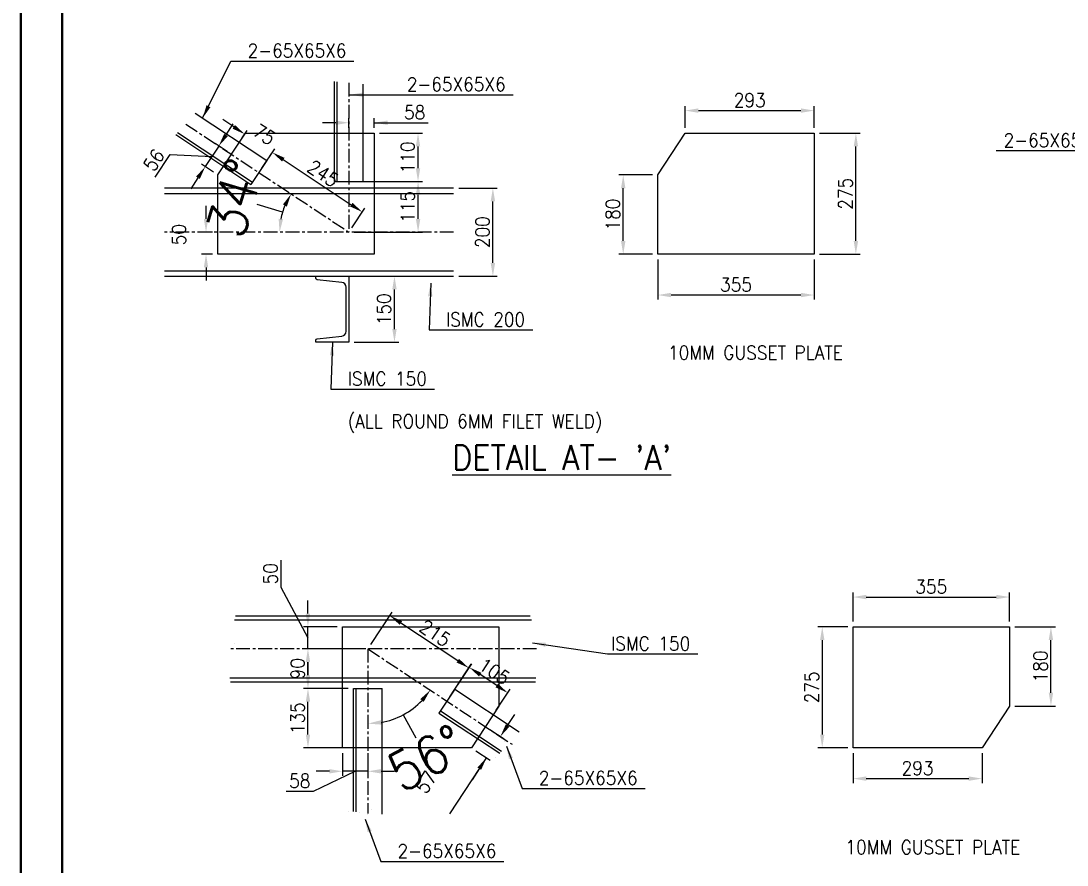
# Model space of a CAD drawing. Header units: millimetres. Extents: x 0 to 1124626, y -157535 to 82123.
# Drawn here: x 495897 to 505392, y 36734 to 44400 of the extents above; entities that cross this region are included whole.
import ezdxf

# ---------------------------------------------------------------- set-up
doc = ezdxf.new("R2010")
doc.units = ezdxf.units.MM
doc.header["$MEASUREMENT"] = 0
doc.linetypes.add('CENTER', pattern=[2, 1.25, -0.25, 0.25, -0.25])
for name, color, linetype, lineweight in [('CN', 253, 'Continuous', 15), ('Dim', 6, 'Continuous', 13), ('rSHEET', 2, 'Continuous', 30), ('STR. STEEL', 25, 'Continuous', 18), ('structure', 183, 'Continuous', 15), ('Text', 7, 'Continuous', 15), ('TITLE TEXT', 50, 'Continuous', 18)]:
    doc.layers.add(name, color=color, linetype=linetype, lineweight=lineweight)
doc.styles.add('style1', font='romans.shx', dxfattribs={"width": 0.9, "height": 300})
doc.dimstyles.new('4.0 DIM-1', dxfattribs={"dimscale": 40, "dimtxt": 125, "dimasz": 3, "dimexe": 1, "dimexo": 1.2, "dimgap": 0.8, "dimtad": 1, "dimdec": 0, "dimlfac": 0.25, "dimzin": 1, "dimdsep": 46, "dimtxsty": 'style1', "dimcen": 2, "dimclrd": 8, "dimclre": 8, "dimclrt": 7, "dimadec": 0, "dimazin": 0, "dimtfac": 1, "dimtdec": 0, "dimtofl": 0, "dimtmove": 1, "dimatfit": 3, "dimfxl": 1, "dimtolj": 1, "dimtzin": 0, "dimlwd": 9, "dimlwe": 9, "dimarcsym": 1})
doc.dimstyles.new('Copy of DIM-1', dxfattribs={"dimscale": 40, "dimtxt": 125, "dimasz": 3, "dimexe": 1, "dimexo": 1.2, "dimgap": 0.8, "dimtad": 1, "dimdec": 0, "dimzin": 1, "dimdsep": 46, "dimtxsty": 'style1', "dimcen": 2, "dimclrd": 8, "dimclre": 8, "dimclrt": 7, "dimadec": 0, "dimazin": 0, "dimtfac": 1, "dimtdec": 0, "dimtofl": 0, "dimtmove": 1, "dimatfit": 3, "dimfxl": 1, "dimtolj": 1, "dimtzin": 0, "dimlwd": 9, "dimlwe": 9, "dimarcsym": 1})

# ---------------------------------------------------------------- blocks, each defined once
blk = doc.blocks.new('*D691')
at = {"layer": 'DEFPOINTS', "color": 0, "ltscale": 20, "transparency": 16777216}
for p in [(498874.2, 42081.8), (499287.3, 42081.8), (498874.2, 41481.8)]:
    blk.add_point(p, dxfattribs=at)
at = {"layer": 'Dim', "color": 8, "lineweight": 9, "ltscale": 20, "transparency": 16777216}
for p, q in [((498922.2, 42081.8), (499327.3, 42081.8)), ((499287.3, 41601.8), (499287.3, 41961.8)), ((498922.2, 41481.8), (499327.3, 41481.8))]:
    blk.add_line(p, q, dxfattribs=at)
at = {"layer": 'Dim', "color": 8, "ltscale": 20, "transparency": 16777216}
for points in [[(499307.3, 41961.8), (499267.3, 41961.8), (499287.3, 42081.8)], [(499267.3, 41601.8), (499307.3, 41601.8), (499287.3, 41481.8)]]:
    blk.add_solid(points, dxfattribs=at)
at = {"layer": 'Dim', "color": 7, "ltscale": 20, "transparency": 16777216, "insert": (499192.8, 41781.8), "char_height": 125, "attachment_point": 5, "rotation": 90, "style": 'style1'}
blk.add_mtext('\\A1;150', dxfattribs=at)
blk = doc.blocks.new('*D692')
at = {"layer": 'DEFPOINTS', "color": 0, "ltscale": 20, "transparency": 16777216}
for p in [(497685.1, 42481.8), (497576.7, 42281.8), (497685.1, 42281.8)]:
    blk.add_point(p, dxfattribs=at)
at = {"layer": 'Dim', "color": 8, "lineweight": 9, "ltscale": 20, "transparency": 16777216}
for p, q in [((497576.7, 42601.8), (497576.7, 42721.8)), ((497637.1, 42481.8), (497536.7, 42481.8)), ((497637.1, 42281.8), (497536.7, 42281.8)), ((497576.7, 42161.8), (497576.7, 42041.8))]:
    blk.add_line(p, q, dxfattribs=at)
at = {"layer": 'Dim', "color": 8, "ltscale": 20, "transparency": 16777216}
for points in [[(497556.7, 42601.8), (497596.7, 42601.8), (497576.7, 42481.8)], [(497596.7, 42161.8), (497556.7, 42161.8), (497576.7, 42281.8)]]:
    blk.add_solid(points, dxfattribs=at)
at = {"layer": 'Dim', "color": 7, "ltscale": 20, "transparency": 16777216, "insert": (497331.7, 42459), "char_height": 125, "attachment_point": 5, "rotation": 90, "style": 'style1'}
blk.add_mtext('\\A1;50', dxfattribs=at)
blk = doc.blocks.new('*D693')
at = {"layer": 'DEFPOINTS', "color": 0, "ltscale": 20, "transparency": 16777216}
for p in [(499824.4, 42881.8), (500180.6, 42881.8), (499824.4, 42081.8)]:
    blk.add_point(p, dxfattribs=at)
at = {"layer": 'Dim', "color": 8, "lineweight": 9, "ltscale": 20, "transparency": 16777216}
for p, q in [((499872.4, 42881.8), (500220.6, 42881.8)), ((500180.6, 42201.8), (500180.6, 42761.8)), ((499872.4, 42081.8), (500220.6, 42081.8))]:
    blk.add_line(p, q, dxfattribs=at)
at = {"layer": 'Dim', "color": 8, "ltscale": 20, "transparency": 16777216}
for points in [[(500200.6, 42761.8), (500160.6, 42761.8), (500180.6, 42881.8)], [(500160.6, 42201.8), (500200.6, 42201.8), (500180.6, 42081.8)]]:
    blk.add_solid(points, dxfattribs=at)
at = {"layer": 'Dim', "color": 7, "ltscale": 20, "transparency": 16777216, "insert": (500086.1, 42481.8), "char_height": 125, "attachment_point": 5, "rotation": 90, "style": 'style1'}
blk.add_mtext('\\A1;200', dxfattribs=at)
blk = doc.blocks.new('*D694')
at = {"layer": 'DEFPOINTS', "color": 0, "ltscale": 20, "transparency": 16777216}
for p in [(499104.2, 43475.7), (498874.2, 43380.4), (499104.2, 43380.4)]:
    blk.add_point(p, dxfattribs=at)
at = {"layer": 'Dim', "color": 8, "lineweight": 9, "ltscale": 20, "transparency": 16777216}
for p, q in [((498874.2, 43428.4), (498874.2, 43515.7)), ((499104.2, 43428.4), (499104.2, 43515.7)), ((498754.2, 43475.7), (498634.2, 43475.7)), ((499104.2, 43475.7), (499593.6, 43475.7)), ((499224.2, 43475.7), (499344.2, 43475.7))]:
    blk.add_line(p, q, dxfattribs=at)
at = {"layer": 'Dim', "color": 8, "ltscale": 20, "transparency": 16777216}
for points in [[(498754.2, 43455.7), (498754.2, 43495.7), (498874.2, 43475.7)], [(499224.2, 43495.7), (499224.2, 43455.7), (499104.2, 43475.7)]]:
    blk.add_solid(points, dxfattribs=at)
at = {"layer": 'Dim', "color": 7, "ltscale": 20, "transparency": 16777216, "insert": (499470.5, 43570.2), "char_height": 125, "attachment_point": 5, "style": 'style1'}
blk.add_mtext('\\A1;58', dxfattribs=at)
blk = doc.blocks.new('*D695')
at = {"layer": 'DEFPOINTS', "color": 0, "ltscale": 20, "transparency": 16777216}
for p in [(497392.4, 43463.6), (498291.8, 42721.3), (497199.8, 42481.8), (498874.2, 42481.8), (499824.4, 42481.8)]:
    blk.add_point(p, dxfattribs=at)
at = {"layer": 'Dim', "color": 8, "lineweight": 9, "ltscale": 20, "transparency": 16777216}
blk.add_line((498271.2, 42663.5), (498041.4, 42732.7), dxfattribs=at)
blk.add_arc((498874.2, 42481.8), 629.8, 157.40987, 169.06566, dxfattribs=at)
at = {"layer": 'Dim', "color": 8, "ltscale": 20, "transparency": 16777216}
for points in [[(498310.5, 42714.3), (498275.2, 42733.2), (498349.2, 42829.6)], [(498236, 42603.2), (498275.8, 42599.4), (498244.5, 42481.8)]]:
    blk.add_solid(points, dxfattribs=at)
at = {"layer": 'Dim', "color": 7, "ltscale": 20, "transparency": 16777216, "insert": (497843.2, 42792.4), "char_height": 350, "attachment_point": 5, "rotation": 73.23776, "style": 'style1'}
blk.add_mtext('\\A1;34%%d', dxfattribs=at)
blk = doc.blocks.new('*D696')
at = {"layer": 'DEFPOINTS', "color": 0, "ltscale": 20, "transparency": 16777216}
for p in [(499104.2, 43380.4), (499500.9, 43380.4), (499004.2, 42941.8)]:
    blk.add_point(p, dxfattribs=at)
at = {"layer": 'Dim', "color": 8, "lineweight": 9, "ltscale": 20, "transparency": 16777216}
for p, q in [((499152.2, 43380.4), (499540.9, 43380.4)), ((499500.9, 43061.8), (499500.9, 43260.4)), ((499052.2, 42941.8), (499540.9, 42941.8))]:
    blk.add_line(p, q, dxfattribs=at)
at = {"layer": 'Dim', "color": 8, "ltscale": 20, "transparency": 16777216}
for points in [[(499520.9, 43260.4), (499480.9, 43260.4), (499500.9, 43380.4)], [(499480.9, 43061.8), (499520.9, 43061.8), (499500.9, 42941.8)]]:
    blk.add_solid(points, dxfattribs=at)
at = {"layer": 'Dim', "color": 7, "ltscale": 20, "transparency": 16777216, "insert": (499406.4, 43161.1), "char_height": 125, "attachment_point": 5, "rotation": 90, "style": 'style1'}
blk.add_mtext('\\A1;110', dxfattribs=at)
blk = doc.blocks.new('*D697')
at = {"layer": 'DEFPOINTS', "color": 0, "ltscale": 20, "transparency": 16777216}
for p in [(503096.6, 43380.4), (503475.2, 43380.4), (503096.6, 42281.8)]:
    blk.add_point(p, dxfattribs=at)
at = {"layer": 'Dim', "color": 8, "lineweight": 9, "ltscale": 20, "transparency": 16777216}
for p, q in [((503144.6, 43380.4), (503515.2, 43380.4)), ((503475.2, 42401.8), (503475.2, 43260.4)), ((503144.6, 42281.8), (503515.2, 42281.8))]:
    blk.add_line(p, q, dxfattribs=at)
at = {"layer": 'Dim', "color": 8, "ltscale": 20, "transparency": 16777216}
for points in [[(503495.2, 43260.4), (503455.2, 43260.4), (503475.2, 43380.4)], [(503455.2, 42401.8), (503495.2, 42401.8), (503475.2, 42281.8)]]:
    blk.add_solid(points, dxfattribs=at)
at = {"layer": 'Dim', "color": 7, "ltscale": 20, "transparency": 16777216, "insert": (503380.7, 42831.1), "char_height": 125, "attachment_point": 5, "rotation": 90, "style": 'style1'}
blk.add_mtext('\\A1;275', dxfattribs=at)
blk = doc.blocks.new('*D698')
at = {"layer": 'DEFPOINTS', "color": 0, "ltscale": 20, "transparency": 16777216}
for p in [(501677.4, 42281.8), (503096.6, 42281.8), (501677.4, 41910.8)]:
    blk.add_point(p, dxfattribs=at)
at = {"layer": 'Dim', "color": 8, "lineweight": 9, "ltscale": 20, "transparency": 16777216}
for p, q in [((501677.4, 42233.8), (501677.4, 41870.8)), ((503096.6, 42233.8), (503096.6, 41870.8)), ((502976.6, 41910.8), (501797.4, 41910.8))]:
    blk.add_line(p, q, dxfattribs=at)
at = {"layer": 'Dim', "color": 8, "ltscale": 20, "transparency": 16777216}
for points in [[(501797.4, 41930.8), (501797.4, 41890.8), (501677.4, 41910.8)], [(502976.6, 41890.8), (502976.6, 41930.8), (503096.6, 41910.8)]]:
    blk.add_solid(points, dxfattribs=at)
at = {"layer": 'Dim', "color": 7, "ltscale": 20, "transparency": 16777216, "insert": (502387, 42005.3), "char_height": 125, "attachment_point": 5, "style": 'style1'}
blk.add_mtext('\\A1;355', dxfattribs=at)
blk = doc.blocks.new('*D699')
at = {"layer": 'DEFPOINTS', "color": 0, "ltscale": 20, "transparency": 16777216}
for p in [(501363.5, 43001.1), (501677.4, 43001.1), (501677.4, 42281.8)]:
    blk.add_point(p, dxfattribs=at)
at = {"layer": 'Dim', "color": 8, "lineweight": 9, "ltscale": 20, "transparency": 16777216}
for p, q in [((501629.4, 43001.1), (501323.5, 43001.1)), ((501363.5, 42401.8), (501363.5, 42881.1)), ((501629.4, 42281.8), (501323.5, 42281.8))]:
    blk.add_line(p, q, dxfattribs=at)
at = {"layer": 'Dim', "color": 8, "ltscale": 20, "transparency": 16777216}
for points in [[(501383.5, 42881.1), (501343.5, 42881.1), (501363.5, 43001.1)], [(501343.5, 42401.8), (501383.5, 42401.8), (501363.5, 42281.8)]]:
    blk.add_solid(points, dxfattribs=at)
at = {"layer": 'Dim', "color": 7, "ltscale": 20, "transparency": 16777216, "insert": (501269, 42641.5), "char_height": 125, "attachment_point": 5, "rotation": 90, "style": 'style1'}
blk.add_mtext('\\A1;180', dxfattribs=at)
blk = doc.blocks.new('*D700')
at = {"layer": 'DEFPOINTS', "color": 0, "ltscale": 20, "transparency": 16777216}
for p in [(503096.6, 43586.1), (501926.1, 43380.4), (503096.6, 43380.4)]:
    blk.add_point(p, dxfattribs=at)
at = {"layer": 'Dim', "color": 8, "lineweight": 9, "ltscale": 20, "transparency": 16777216}
for p, q in [((501926.1, 43428.4), (501926.1, 43626.1)), ((502046.1, 43586.1), (502976.6, 43586.1)), ((503096.6, 43428.4), (503096.6, 43626.1))]:
    blk.add_line(p, q, dxfattribs=at)
at = {"layer": 'Dim', "color": 8, "ltscale": 20, "transparency": 16777216}
for points in [[(502046.1, 43606.1), (502046.1, 43566.1), (501926.1, 43586.1)], [(502976.6, 43566.1), (502976.6, 43606.1), (503096.6, 43586.1)]]:
    blk.add_solid(points, dxfattribs=at)
at = {"layer": 'Dim', "color": 7, "ltscale": 20, "transparency": 16777216, "insert": (502511.3, 43680.6), "char_height": 125, "attachment_point": 5, "style": 'style1'}
blk.add_mtext('\\A1;293', dxfattribs=at)
blk = doc.blocks.new('*D701')
at = {"layer": 'DEFPOINTS', "color": 0, "ltscale": 20, "transparency": 16777216}
for p in [(497928.6, 43371.9), (497879.1, 43297.1), (498128.7, 43131.7)]:
    blk.add_point(p, dxfattribs=at)
at = {"layer": 'Dim', "color": 8, "lineweight": 9, "ltscale": 20, "transparency": 16777216}
for p, q in [((497828.6, 43438.2), (497728.6, 43504.4)), ((497905.6, 43337.1), (497950.7, 43405.2)), ((498155.2, 43171.7), (498200.3, 43239.9)), ((498278.3, 43140.3), (498378.3, 43074))]:
    blk.add_line(p, q, dxfattribs=at)
at = {"layer": 'Dim', "color": 8, "ltscale": 20, "transparency": 16777216}
for points in [[(497817.6, 43421.5), (497839.7, 43454.8), (497928.6, 43371.9)], [(498289.3, 43156.9), (498267.2, 43123.6), (498178.2, 43206.5)]]:
    blk.add_solid(points, dxfattribs=at)
at = {"layer": 'Dim', "color": 7, "ltscale": 20, "transparency": 16777216, "insert": (498105.6, 43368), "char_height": 125, "attachment_point": 5, "rotation": 326.47553, "style": 'style1'}
blk.add_mtext('\\A1;75', dxfattribs=at)
blk = doc.blocks.new('*D702')
at = {"layer": 'DEFPOINTS', "color": 0, "ltscale": 20, "transparency": 16777216}
for p in [(498056.9, 43023.4), (498995.6, 42665), (498874.2, 42481.8)]:
    blk.add_point(p, dxfattribs=at)
at = {"layer": 'Dim', "color": 8, "lineweight": 9, "ltscale": 20, "transparency": 16777216}
for p, q in [((498083.4, 43063.4), (498200.3, 43239.9)), ((498278.3, 43140.3), (498895.6, 42731.3)), ((498900.8, 42521.9), (499017.7, 42698.4))]:
    blk.add_line(p, q, dxfattribs=at)
at = {"layer": 'Dim', "color": 8, "ltscale": 20, "transparency": 16777216}
for points in [[(498289.3, 43156.9), (498267.2, 43123.6), (498178.2, 43206.5)], [(498884.5, 42714.6), (498906.6, 42748), (498995.6, 42665)]]:
    blk.add_solid(points, dxfattribs=at)
at = {"layer": 'Dim', "color": 7, "ltscale": 20, "transparency": 16777216, "insert": (498639.1, 43014.6), "char_height": 125, "attachment_point": 5, "rotation": 326.47553, "style": 'style1'}
blk.add_mtext('\\A1;245', dxfattribs=at)
blk = doc.blocks.new('*D703')
at = {"layer": 'DEFPOINTS', "color": 0, "ltscale": 20, "transparency": 16777216}
for p in [(498874.2, 42941.8), (499501.6, 42941.8), (498874.2, 42481.8)]:
    blk.add_point(p, dxfattribs=at)
at = {"layer": 'Dim', "color": 8, "lineweight": 9, "ltscale": 20, "transparency": 16777216}
for p, q in [((498922.2, 42941.8), (499541.6, 42941.8)), ((499501.6, 42601.8), (499501.6, 42821.8)), ((498922.2, 42481.8), (499541.6, 42481.8))]:
    blk.add_line(p, q, dxfattribs=at)
at = {"layer": 'Dim', "color": 8, "ltscale": 20, "transparency": 16777216}
for points in [[(499521.6, 42821.8), (499481.6, 42821.8), (499501.6, 42941.8)], [(499481.6, 42601.8), (499521.6, 42601.8), (499501.6, 42481.8)]]:
    blk.add_solid(points, dxfattribs=at)
at = {"layer": 'Dim', "color": 7, "ltscale": 20, "transparency": 16777216, "insert": (499407.1, 42711.8), "char_height": 125, "attachment_point": 5, "rotation": 90, "style": 'style1'}
blk.add_mtext('\\A1;115', dxfattribs=at)
blk = doc.blocks.new('*D725')
at = {"layer": 'DEFPOINTS', "color": 0, "ltscale": 20, "transparency": 16777216}
for p in [(497807.8, 43188.3), (497569.7, 43076.7), (497685.1, 43001.1)]:
    blk.add_point(p, dxfattribs=at)
at = {"layer": 'Dim', "color": 8, "lineweight": 9, "ltscale": 20, "transparency": 16777216}
for p, q in [((497758.2, 43364.3), (497824, 43464.7)), ((497692.4, 43264), (497569.7, 43076.7)), ((497767.7, 43214.7), (497659, 43285.9)), ((497115, 42981.5), (497250, 43187.4)), ((497250, 43187.4), (497631.1, 43170.3)), ((497644.9, 43027.4), (497536.2, 43098.6)), ((497503.9, 42976.4), (497438.1, 42876))]:
    blk.add_line(p, q, dxfattribs=at)
at = {"layer": 'Dim', "color": 8, "ltscale": 20, "transparency": 16777216}
for points in [[(497741.5, 43375.3), (497775, 43353.4), (497692.4, 43264)], [(497520.6, 42965.4), (497487.2, 42987.3), (497569.7, 43076.7)]]:
    blk.add_solid(points, dxfattribs=at)
at = {"layer": 'Dim', "color": 7, "ltscale": 20, "transparency": 16777216, "insert": (497103.5, 43136.2), "char_height": 125, "attachment_point": 5, "rotation": 56.75464, "style": 'style1'}
blk.add_mtext('\\A1;56', dxfattribs=at)
blk = doc.blocks.new('*D728')
at = {"layer": 'DEFPOINTS', "color": 0, "ltscale": 20, "transparency": 16777216}
for p in [(498501.6, 38897.4), (498816.2, 38897.4), (498816.2, 38697.4)]:
    blk.add_point(p, dxfattribs=at)
at = {"layer": 'Dim', "color": 8, "lineweight": 9, "ltscale": 20, "transparency": 16777216}
for p, q in [((498256.6, 39502.7), (498256.6, 39256.6)), ((498256.6, 39256.6), (498501.6, 38797.4)), ((498501.6, 39017.4), (498501.6, 39137.4)), ((498768.2, 38897.4), (498461.6, 38897.4)), ((498501.6, 38697.4), (498501.6, 38897.4)), ((498768.2, 38697.4), (498461.6, 38697.4)), ((498501.6, 38577.4), (498501.6, 38457.4))]:
    blk.add_line(p, q, dxfattribs=at)
at = {"layer": 'Dim', "color": 8, "ltscale": 20, "transparency": 16777216}
for points in [[(498481.6, 39017.4), (498521.6, 39017.4), (498501.6, 38897.4)], [(498521.6, 38577.4), (498481.6, 38577.4), (498501.6, 38697.4)]]:
    blk.add_solid(points, dxfattribs=at)
at = {"layer": 'Dim', "color": 7, "ltscale": 20, "transparency": 16777216, "insert": (498162.1, 39379.6), "char_height": 125, "attachment_point": 5, "rotation": 90, "style": 'style1'}
blk.add_mtext('\\A1;50', dxfattribs=at)
blk = doc.blocks.new('*D729')
at = {"layer": 'DEFPOINTS', "color": 0, "ltscale": 20, "transparency": 16777216}
for p in [(504868.7, 39168.1), (503449.5, 38897.4), (504868.7, 38897.4)]:
    blk.add_point(p, dxfattribs=at)
at = {"layer": 'Dim', "color": 8, "lineweight": 9, "ltscale": 20, "transparency": 16777216}
for p, q in [((503449.5, 38945.4), (503449.5, 39208.1)), ((503569.5, 39168.1), (504748.7, 39168.1)), ((504868.7, 38945.4), (504868.7, 39208.1))]:
    blk.add_line(p, q, dxfattribs=at)
at = {"layer": 'Dim', "color": 8, "ltscale": 20, "transparency": 16777216}
for points in [[(503569.5, 39188.1), (503569.5, 39148.1), (503449.5, 39168.1)], [(504748.7, 39148.1), (504748.7, 39188.1), (504868.7, 39168.1)]]:
    blk.add_solid(points, dxfattribs=at)
at = {"layer": 'Dim', "color": 7, "ltscale": 20, "transparency": 16777216, "insert": (504159.1, 39262.6), "char_height": 125, "attachment_point": 5, "style": 'style1'}
blk.add_mtext('\\A1;355', dxfattribs=at)
blk = doc.blocks.new('*D730')
at = {"layer": 'DEFPOINTS', "color": 0, "ltscale": 20, "transparency": 16777216}
for p in [(503449.5, 38897.4), (503169.7, 37798.9), (503449.5, 37798.9)]:
    blk.add_point(p, dxfattribs=at)
at = {"layer": 'Dim', "color": 8, "lineweight": 9, "ltscale": 20, "transparency": 16777216}
for p, q in [((503401.5, 38897.4), (503129.7, 38897.4)), ((503169.7, 38777.4), (503169.7, 37918.9)), ((503401.5, 37798.9), (503129.7, 37798.9))]:
    blk.add_line(p, q, dxfattribs=at)
at = {"layer": 'Dim', "color": 8, "ltscale": 20, "transparency": 16777216}
for points in [[(503189.7, 38777.4), (503149.7, 38777.4), (503169.7, 38897.4)], [(503149.7, 37918.9), (503189.7, 37918.9), (503169.7, 37798.9)]]:
    blk.add_solid(points, dxfattribs=at)
at = {"layer": 'Dim', "color": 7, "ltscale": 20, "transparency": 16777216, "insert": (503075.2, 38348.1), "char_height": 125, "attachment_point": 5, "rotation": 90, "style": 'style1'}
blk.add_mtext('\\A1;275', dxfattribs=at)
blk = doc.blocks.new('*D731')
at = {"layer": 'DEFPOINTS', "color": 0, "ltscale": 20, "transparency": 16777216}
for p in [(503449.5, 37798.9), (504620.1, 37798.9), (504620.1, 37519)]:
    blk.add_point(p, dxfattribs=at)
at = {"layer": 'Dim', "color": 8, "lineweight": 9, "ltscale": 20, "transparency": 16777216}
for p, q in [((503449.5, 37750.9), (503449.5, 37479)), ((504620.1, 37750.9), (504620.1, 37479)), ((503569.5, 37519), (504500.1, 37519))]:
    blk.add_line(p, q, dxfattribs=at)
at = {"layer": 'Dim', "color": 8, "ltscale": 20, "transparency": 16777216}
for points in [[(503569.5, 37539), (503569.5, 37499), (503449.5, 37519)], [(504500.1, 37499), (504500.1, 37539), (504620.1, 37519)]]:
    blk.add_solid(points, dxfattribs=at)
at = {"layer": 'Dim', "color": 7, "ltscale": 20, "transparency": 16777216, "insert": (504034.8, 37613.5), "char_height": 125, "attachment_point": 5, "style": 'style1'}
blk.add_mtext('\\A1;293', dxfattribs=at)
blk = doc.blocks.new('*D732')
at = {"layer": 'DEFPOINTS', "color": 0, "ltscale": 20, "transparency": 16777216}
for p in [(504868.7, 38897.4), (505245.5, 38897.4), (504868.7, 38178.2)]:
    blk.add_point(p, dxfattribs=at)
at = {"layer": 'Dim', "color": 8, "lineweight": 9, "ltscale": 20, "transparency": 16777216}
for p, q in [((504916.7, 38897.4), (505285.5, 38897.4)), ((505245.5, 38298.2), (505245.5, 38777.4)), ((504916.7, 38178.2), (505285.5, 38178.2))]:
    blk.add_line(p, q, dxfattribs=at)
at = {"layer": 'Dim', "color": 8, "ltscale": 20, "transparency": 16777216}
for points in [[(505265.5, 38777.4), (505225.5, 38777.4), (505245.5, 38897.4)], [(505225.5, 38298.2), (505265.5, 38298.2), (505245.5, 38178.2)]]:
    blk.add_solid(points, dxfattribs=at)
at = {"layer": 'Dim', "color": 7, "ltscale": 20, "transparency": 16777216, "insert": (505151, 38537.8), "char_height": 125, "attachment_point": 5, "rotation": 90, "style": 'style1'}
blk.add_mtext('\\A1;180', dxfattribs=at)
blk = doc.blocks.new('*D733')
at = {"layer": 'DEFPOINTS', "color": 0, "ltscale": 20, "transparency": 16777216}
for p in [(500112.6, 37990.9), (499986.7, 37798.9), (500123, 37709.6)]:
    blk.add_point(p, dxfattribs=at)
at = {"layer": 'Dim', "color": 8, "lineweight": 9, "ltscale": 20, "transparency": 16777216}
for p, q in [((500314.6, 38002), (500380.4, 38102.3)), ((500152.8, 37964.6), (500282.3, 37879.7)), ((500123, 37709.6), (499787.5, 37197.8)), ((500026.9, 37772.6), (500156.4, 37687.7)), ((500057.2, 37609.2), (499991.4, 37508.9))]:
    blk.add_line(p, q, dxfattribs=at)
at = {"layer": 'Dim', "color": 8, "ltscale": 20, "transparency": 16777216}
for points in [[(500297.9, 38012.9), (500331.3, 37991), (500248.8, 37901.6)], [(500073.9, 37598.3), (500040.4, 37620.2), (500123, 37709.6)]]:
    blk.add_solid(points, dxfattribs=at)
at = {"layer": 'Dim', "color": 7, "ltscale": 20, "transparency": 16777216, "insert": (499573.1, 37485.5), "char_height": 125, "attachment_point": 5, "rotation": 56.75464, "style": 'style1'}
blk.add_mtext('\\A1;57', dxfattribs=at)
blk = doc.blocks.new('*D734')
at = {"layer": 'DEFPOINTS', "color": 0, "ltscale": 20, "transparency": 16777216}
for p in [(498816.2, 37798.9), (499046.2, 37798.9), (498816.2, 37585.4)]:
    blk.add_point(p, dxfattribs=at)
at = {"layer": 'Dim', "color": 8, "lineweight": 9, "ltscale": 20, "transparency": 16777216}
for p, q in [((498816.2, 37750.9), (498816.2, 37545.4)), ((499046.2, 37750.9), (499046.2, 37545.4)), ((498551.2, 37404.4), (498931.2, 37585.4)), ((498696.2, 37585.4), (498576.2, 37585.4)), ((499046.2, 37585.4), (498816.2, 37585.4)), ((499166.2, 37585.4), (499286.2, 37585.4)), ((498305, 37404.4), (498551.2, 37404.4))]:
    blk.add_line(p, q, dxfattribs=at)
at = {"layer": 'Dim', "color": 8, "ltscale": 20, "transparency": 16777216}
for points in [[(498696.2, 37565.4), (498696.2, 37605.4), (498816.2, 37585.4)], [(499166.2, 37605.4), (499166.2, 37565.4), (499046.2, 37585.4)]]:
    blk.add_solid(points, dxfattribs=at)
at = {"layer": 'Dim', "color": 7, "ltscale": 20, "transparency": 16777216, "insert": (498428.1, 37498.9), "char_height": 125, "attachment_point": 5, "style": 'style1'}
blk.add_mtext('\\A1;58', dxfattribs=at)
blk = doc.blocks.new('*D735')
at = {"layer": 'DEFPOINTS', "color": 0, "ltscale": 20, "transparency": 16777216}
for p in [(498502.3, 38337.4), (498916.2, 38337.4), (498916.2, 37798.9)]:
    blk.add_point(p, dxfattribs=at)
at = {"layer": 'Dim', "color": 8, "lineweight": 9, "ltscale": 20, "transparency": 16777216}
for p, q in [((498868.2, 38337.4), (498462.3, 38337.4)), ((498502.3, 37918.9), (498502.3, 38217.4)), ((498868.2, 37798.9), (498462.3, 37798.9))]:
    blk.add_line(p, q, dxfattribs=at)
at = {"layer": 'Dim', "color": 8, "ltscale": 20, "transparency": 16777216}
for points in [[(498522.3, 38217.4), (498482.3, 38217.4), (498502.3, 38337.4)], [(498482.3, 37918.9), (498522.3, 37918.9), (498502.3, 37798.9)]]:
    blk.add_solid(points, dxfattribs=at)
at = {"layer": 'Dim', "color": 7, "ltscale": 20, "transparency": 16777216, "insert": (498407.8, 38068.1), "char_height": 125, "attachment_point": 5, "rotation": 90, "style": 'style1'}
blk.add_mtext('\\A1;135', dxfattribs=at)
blk = doc.blocks.new('*D736')
at = {"layer": 'DEFPOINTS', "color": 0, "ltscale": 20, "transparency": 16777216}
for p in [(498502.3, 38697.4), (499046.2, 38697.4), (498916.2, 38337.4)]:
    blk.add_point(p, dxfattribs=at)
at = {"layer": 'Dim', "color": 8, "lineweight": 9, "ltscale": 20, "transparency": 16777216}
for p, q in [((498998.2, 38697.4), (498462.3, 38697.4)), ((498502.3, 38457.4), (498502.3, 38577.4)), ((498868.2, 38337.4), (498462.3, 38337.4))]:
    blk.add_line(p, q, dxfattribs=at)
at = {"layer": 'Dim', "color": 8, "ltscale": 20, "transparency": 16777216}
for points in [[(498522.3, 38577.4), (498482.3, 38577.4), (498502.3, 38697.4)], [(498482.3, 38457.4), (498522.3, 38457.4), (498502.3, 38337.4)]]:
    blk.add_solid(points, dxfattribs=at)
at = {"layer": 'Dim', "color": 7, "ltscale": 20, "transparency": 16777216, "insert": (498407.8, 38517.4), "char_height": 125, "attachment_point": 5, "rotation": 90, "style": 'style1'}
blk.add_mtext('\\A1;90', dxfattribs=at)
blk = doc.blocks.new('*D737')
at = {"layer": 'DEFPOINTS', "color": 0, "ltscale": 20, "transparency": 16777216}
for p in [(499965.9, 38529.6), (499834.4, 38331.1), (500183.9, 38099.6)]:
    blk.add_point(p, dxfattribs=at)
at = {"layer": 'Dim', "color": 8, "lineweight": 9, "ltscale": 20, "transparency": 16777216}
for p, q in [((499860.9, 38371.2), (499988, 38563)), ((500215.3, 38364.4), (500066, 38463.3)), ((500210.4, 38139.6), (500337.5, 38331.5))]:
    blk.add_line(p, q, dxfattribs=at)
at = {"layer": 'Dim', "color": 8, "ltscale": 20, "transparency": 16777216}
for points in [[(500077, 38480), (500054.9, 38446.7), (499965.9, 38529.6)], [(500204.3, 38347.7), (500226.4, 38381.1), (500315.4, 38298.1)]]:
    blk.add_solid(points, dxfattribs=at)
at = {"layer": 'Dim', "color": 7, "ltscale": 20, "transparency": 16777216, "insert": (500192.9, 38492.7), "char_height": 125, "attachment_point": 5, "rotation": 326.47553, "style": 'style1'}
blk.add_mtext('\\A1;105', dxfattribs=at)
blk = doc.blocks.new('*D738')
at = {"layer": 'DEFPOINTS', "color": 0, "ltscale": 20, "transparency": 16777216}
for p in [(499245.7, 38998.5), (499046.2, 38697.4), (499762.6, 38222.8)]:
    blk.add_point(p, dxfattribs=at)
at = {"layer": 'Dim', "color": 8, "lineweight": 9, "ltscale": 20, "transparency": 16777216}
for p, q in [((499072.7, 38737.4), (499267.8, 39031.8)), ((499862.1, 38590.1), (499345.7, 38932.2)), ((499789.2, 38262.8), (499984.2, 38557.2))]:
    blk.add_line(p, q, dxfattribs=at)
at = {"layer": 'Dim', "color": 8, "ltscale": 20, "transparency": 16777216}
for points in [[(499356.7, 38948.9), (499334.7, 38915.6), (499245.7, 38998.5)], [(499851, 38573.5), (499873.1, 38606.8), (499962.1, 38523.9)]]:
    blk.add_solid(points, dxfattribs=at)
at = {"layer": 'Dim', "color": 7, "ltscale": 20, "transparency": 16777216, "insert": (499656.1, 38840), "char_height": 125, "attachment_point": 5, "rotation": 326.47553, "style": 'style1'}
blk.add_mtext('\\A1;215', dxfattribs=at)
blk = doc.blocks.new('*D739')
at = {"layer": 'DEFPOINTS', "color": 0, "ltscale": 20, "transparency": 16777216}
for p in [(499046.2, 38697.4), (499046.2, 38697.4), (499265.2, 38054.9), (500354, 37831), (499046.2, 37202)]:
    blk.add_point(p, dxfattribs=at)
at = {"layer": 'Dim', "color": 8, "lineweight": 9, "ltscale": 20, "transparency": 16777216}
blk.add_line((499367.3, 38099.4), (499480.9, 37888), dxfattribs=at)
blk.add_arc((499046.2, 38697.4), 678.8, 280.14224, 316.33329, dxfattribs=at)
at = {"layer": 'Dim', "color": 8, "ltscale": 20, "transparency": 16777216}
for points in [[(499552.8, 38216.3), (499521.6, 38241.2), (499612.1, 38322.5)], [(499164, 38049.1), (499167.5, 38009.3), (499046.2, 38018.6)]]:
    blk.add_solid(points, dxfattribs=at)
at = {"layer": 'Dim', "color": 7, "ltscale": 20, "transparency": 16777216, "insert": (499578.8, 37705.6), "char_height": 350, "attachment_point": 5, "rotation": 28.23776, "style": 'style1'}
blk.add_mtext('\\A1;56%%d', dxfattribs=at)

msp = doc.modelspace()

# ---------------------------------------------------------------- linework, layer by layer
at = {"layer": 'CN', "linetype": 'CENTER', "ltscale": 100}
for p, q in [((498874.2433, 43838.2302), (498874.2433, 42481.84)), ((497392.3877, 43463.5694), (498874.2433, 42481.84)), ((499824.3553, 42481.84), (497199.7562, 42481.84)), ((500575.9186, 38697.4117), (497789.1739, 38697.4117)), ((499046.188, 38697.4117), (499046.188, 37202.0162)), ((499046.188, 38697.4117), (500354.0068, 37830.9818))]:
    msp.add_line(p, q, dxfattribs=at)
at = {"layer": 'Dim', "ltscale": 20}
for points in [[(499104.2433, 42281.84), (497685.0685, 42281.84), (497685.0685, 43001.0897), (497933.6879, 43380.3643), (499104.2433, 43380.3643)], [(503096.6173, 42281.84), (501677.4425, 42281.84), (501677.4425, 43001.0897), (501926.0619, 43380.3643), (503096.6173, 43380.3643)], [(498816.188, 38897.4117), (500235.3628, 38897.4117), (500235.3628, 38178.1621), (499986.7433, 37798.8875), (498816.188, 37798.8875)], [(503449.5112, 38897.4117), (504868.686, 38897.4117), (504868.686, 38178.1621), (504620.0666, 37798.8875), (503449.5112, 37798.8875)]]:
    msp.add_lwpolyline(points, close=True, dxfattribs=at)
at = {"layer": 'rSHEET'}
msp.add_lwpolyline([(495896.8161, 31349.5566), (535189.7745, 31349.5566), (535189.7745, 59132.4848), (495896.8161, 59132.4848)], close=True, dxfattribs=at)
msp.add_lwpolyline([(496551.6987, 31723.0736), (534534.8919, 31723.0736, 0.414213562), (534815.5558, 32003.7375), (534815.5558, 58478.3038, 0.414213562), (534534.8919, 58758.9678), (496551.6987, 58758.9678, 0.414213562), (496271.0348, 58478.3038), (496271.0348, 32003.7375, 0.414213562)], format="xyb", close=True, dxfattribs=at)
at = {"layer": 'STR. STEEL', "ltscale": 20}
msp.add_lwpolyline([(498874.2433, 41481.84), (498574.2433, 41481.84), (498574.2433, 41501.4526, -0.383864035), (498585.7054, 41514.1825), (498810.0425, 41537.7612, 0.383864035), (498849.4433, 41581.5202), (498849.4433, 41982.1599, 0.383864035), (498810.0425, 42025.9188), (498585.7054, 42049.4976, -0.383864035), (498574.2433, 42062.2275), (498574.2433, 42081.84), (498874.2433, 42081.84)], format="xyb", close=True, dxfattribs=at)
at = {"layer": 'structure', "color": 2, "ltscale": 20}
for p, q in [((498744.2433, 42941.84), (498744.2433, 43849.6996)), ((498768.2433, 42941.84), (498768.2433, 43847.5822)), ((499004.2433, 42941.84), (499004.2433, 43826.7607)), ((497479.5161, 43561.7876), (498128.6647, 43131.7266)), ((497301.9345, 43367.5539), (497985.0685, 42914.9776)), ((497318.3267, 43385.4831), (497998.3235, 42934.9852)), ((498128.6647, 43131.7266), (497985.0685, 42914.9776)), ((498744.2433, 42941.84), (499004.2433, 42941.84)), ((497199.7562, 42833.84), (499824.3553, 42833.84)), ((497199.7562, 42129.84), (499824.3553, 42129.84)), ((497199.7562, 42081.84), (499824.3553, 42081.84)), ((497834.7787, 38961.4117), (500530.3138, 38961.4117)), ((497845.1493, 38997.4117), (500519.9432, 38997.4117)), ((497794.3447, 38433.4117), (500570.7479, 38433.4117)), ((497798.9486, 38397.4117), (500566.1439, 38397.4117)), ((498916.188, 37220.9688), (498916.188, 38337.4117)), ((498916.188, 38337.4117), (499176.188, 38337.4117)), ((498940.188, 37216.5256), (498940.188, 38337.4117)), ((499176.188, 37195.3614), (499176.188, 38337.4117)), ((499834.4384, 38331.1366), (499690.8422, 38114.3876)), ((499834.4384, 38331.1366), (500419.8154, 37943.3243)), ((499690.8422, 38114.3876), (500242.2338, 37749.0906)), ((499704.0972, 38134.3952), (500258.6259, 37767.0199))]:
    msp.add_line(p, q, dxfattribs=at)
at = {"layer": 'structure', "ltscale": 20}
for points in [[(498631.5859, 43859.639, 0.0084, 0.0084, 0), (498832.4058, 43841.9214, 0.0084, 0.0084, 0), (498848.2539, 43782.602, 0.0084, 0.0084, 0), (498900.2328, 43893.8584, 0.0084, 0.0084, 0), (498916.0808, 43834.539, 0.0084, 0.0084, 0), (499116.9007, 43816.8214, 0, 0, 0)], [(497254.4179, 43315.5815, 0.0084, 0.0084, 0), (497390.4499, 43464.3695, 0.0084, 0.0084, 0), (497447.2024, 43440.9365, 0.0084, 0.0084, 0), (497390.3775, 43549.7975, 0.0084, 0.0084, 0), (497447.1299, 43526.3645, 0.0084, 0.0084, 0), (497583.1619, 43675.1524, 0, 0, 0)], [(497199.7562, 42961.84, 0.02, 0.02, 0), (497199.7562, 42481.84, 0.02, 0.02, 0), (497062.3823, 42431.84, 0.02, 0.02, 0), (497337.13, 42331.84, 0.02, 0.02, 0), (497199.7562, 42281.84, 0.02, 0.02, 0), (497199.7562, 41801.84, 0, 0, 0)], [(499824.3553, 42961.84, 0.02, 0.02, 0), (499824.3553, 42481.84, 0.02, 0.02, 0), (499686.9814, 42431.84, 0.02, 0.02, 0), (499961.7291, 42331.84, 0.02, 0.02, 0), (499824.3553, 42281.84, 0.02, 0.02, 0), (499824.3553, 41801.84, 0, 0, 0)], [(497845.1493, 39232.7559, 0.02, 0.02, 0), (497845.1493, 38752.7559, 0.02, 0.02, 0), (497707.7755, 38702.7559, 0.02, 0.02, 0), (497982.5232, 38602.7559, 0.02, 0.02, 0), (497845.1493, 38552.7559, 0.02, 0.02, 0), (497845.1493, 38072.7559, 0, 0, 0)], [(500539.6896, 39232.7559, 0.02, 0.02, 0), (500539.6896, 38752.7559, 0.02, 0.02, 0), (500402.3158, 38702.7559, 0.02, 0.02, 0), (500677.0635, 38602.7559, 0.02, 0.02, 0), (500539.6896, 38552.7559, 0.02, 0.02, 0), (500539.6896, 38072.7559, 0, 0, 0)], [(500467.0566, 37994.9954, 0.0084, 0.0084, 0), (500331.0246, 37846.2075, 0.0084, 0.0084, 0), (500274.2721, 37869.6405, 0.0084, 0.0084, 0), (500331.097, 37760.7795, 0.0084, 0.0084, 0), (500274.3446, 37784.2125, 0.0084, 0.0084, 0), (500138.3125, 37635.4246, 0, 0, 0)], [(498803.5305, 37229.0431, 0.0084, 0.0084, 0), (499004.3505, 37211.3255, 0.0084, 0.0084, 0), (499020.1985, 37152.0061, 0.0084, 0.0084, 0), (499072.1774, 37263.2625, 0.0084, 0.0084, 0), (499088.0254, 37203.9432, 0.0084, 0.0084, 0), (499288.8454, 37186.2255, 0, 0, 0)]]:
    msp.add_lwpolyline(points, format="xyseb", dxfattribs=at)
for points in [[(499824.3553, 42881.84), (497199.7562, 42881.84)], [(497199.7562, 42081.84), (499824.3553, 42081.84)]]:
    msp.add_lwpolyline(points, dxfattribs=at)

# ---------------------------------------------------------------- texts
at = {"layer": 'Dim', "color": 7, "ltscale": 20, "char_height": 125, "style": 'style1'}
for s, insert, attachment_point in [('\\A1;2-65X65X6', (497954.3926, 44067.8053), 7), ('\\A1;2-65X65X6', (499399.4763, 43762.0994), 7), ('\\A1;2-65X65X6', (505713.397, 43253.6987), 9), ('\\A1;ISMC 200', (499754.5685, 41626.4423), 7), ('\\A1;ISMC 150', (498863.0124, 41088.638), 7), ('\\A1;(ALL ROUND 6MM FILET WELD) ', (498863.0124, 40660.0655), 7), ('\\A1;ISMC 150', (501253.0174, 38682.9218), 7), ('\\A1;2-65X65X6', (500597.4533, 37462.5754), 7), ('\\A1;2-65X65X6', (499314.9672, 36799.3715), 7)]:
    msp.add_mtext(s, dxfattribs=dict(at, insert=insert, attachment_point=attachment_point))
at = {"layer": 'Text', "ltscale": 20, "char_height": 125, "width": 1577.336222, "attachment_point": 7, "style": 'style1'}
for insert in [(501770.2837, 41324.6368), (503380.4985, 36833.6939)]:
    msp.add_mtext('10MM GUSSET PLATE', dxfattribs=dict(at, insert=insert))
at = {"layer": 'TITLE TEXT', "ltscale": 20, "insert": (499811.7096, 40546.8751), "char_height": 225, "width": 8570.669872, "attachment_point": 1, "style": 'style1'}
msp.add_mtext("{\\LDETAIL AT- 'A'}", dxfattribs=at)

# ---------------------------------------------------------------- dimensions: what is measured, and where the dimension line sits
at = {"layer": 'Dim', "ltscale": 20}
for base, p1, p2, picture, middle in [((503096.6173, 43586.1143), (501926.0619, 43380.3643), (503096.6173, 43380.3643), '*D700', (502511.3396, 43680.6143)), ((501677.4425, 41910.7606), (503096.6173, 42281.84), (501677.4425, 42281.84), '*D698', (502387.0299, 42005.2606)), ((504868.686, 39168.1443), (503449.5112, 38897.4117), (504868.686, 38897.4117), '*D729', (504159.0986, 39262.6443)), ((504620.0666, 37518.9609), (503449.5112, 37798.8875), (504620.0666, 37798.8875), '*D731', (504034.7889, 37613.4609))]:
    dim = msp.add_linear_dim(base=base, p1=p1, p2=p2, dimstyle='4.0 DIM-1', dxfattribs=at)
    dim.commit()
    dim.dimension.update_dxf_attribs({"geometry": picture, "text_midpoint": middle})
for base, p1, p2, picture, middle in [((499104.2433110916, 43475.7079144071), (498874.2433110916, 43380.364314554), (499104.2433110916, 43380.364314554), '*D694', (499470.5495707676, 43487.4117553724)), ((498816.1879566048, 37585.3800843208), (499046.1879566048, 37798.8874627442), (498816.1879566048, 37798.8874627442), '*D734', (498519.1833532767, 37404.3800843208))]:
    dim = msp.add_linear_dim(base=base, p1=p1, p2=p2, dimstyle='4.0 DIM-1', dxfattribs=at)
    dim.commit()
    dim.dimension.update_dxf_attribs({"geometry": picture, "text_midpoint": middle, "dimtype": 160})
for p1, p2, distance, picture, middle in [((498128.6647, 43131.7266), (497879.0881, 43297.0711), -89.7321, '*D701', (498105.6265, 43367.9839)), ((498056.8666, 43023.3521), (498874.2433, 42481.84), 219.7321, '*D702', (498639.1032, 43014.5556)), ((499762.6403, 38222.7621), (499046.188, 38697.4117), -361.169, '*D738', (499656.077, 38839.9553)), ((500183.8835, 38099.6292), (499834.4384, 38331.1366), -238.0957, '*D737', (500192.8512, 38492.6513))]:
    dim = msp.add_aligned_dim(p1=p1, p2=p2, distance=distance, dimstyle='4.0 DIM-1', dxfattribs=at)
    dim.commit()
    dim.dimension.update_dxf_attribs({"geometry": picture, "text_midpoint": middle})
for base, p1, p2, angle, picture, middle, dimtype in [((497569.6993, 43076.7157), (497807.818, 43188.3468), (497685.0685, 43001.0897), 236.7546385, '*D725', (497232.4351, 43160.597), 161), ((498501.6274, 38897.4117), (498816.188, 38697.4117), (498816.188, 38897.4117), 90, '*D728', (498256.6274, 39288.566), 160), ((500122.9585, 37709.5967), (500112.6133, 37990.9049), (499986.7433, 37798.8875), 236.7546385, '*D733', (499753.546, 37367.1938), 161)]:
    dim = msp.add_linear_dim(base=base, p1=p1, p2=p2, angle=angle, dimstyle='4.0 DIM-1', dxfattribs=at)
    dim.commit()
    dim.dimension.update_dxf_attribs({"geometry": picture, "text_midpoint": middle, "dimtype": dimtype})
for base, line1, line2, picture, middle in [((498291.7968, 42721.3086), ((497392.3877, 43463.5694), (498874.2433, 42481.84)), ((499824.3553, 42481.84), (497199.7562, 42481.84)), '*D695', (497843.2416, 42792.3765)), ((499265.222, 38054.929), ((499046.188, 38697.4117), (499046.188, 37202.0162)), ((499046.188, 38697.4117), (500354.0068, 37830.9818)), '*D739', (499578.8361, 37705.5973))]:
    dim = msp.add_angular_dim_2l(base=base, line1=line1, line2=line2, dimstyle='Copy of DIM-1', dxfattribs=at)
    dim.commit()
    dim.dimension.update_dxf_attribs({"geometry": picture, "text_midpoint": middle})
for base, p1, p2, picture, middle in [((499500.8667, 43380.3643), (499004.2433, 42941.84), (499104.2433, 43380.3643), '*D696', (499406.3667, 43161.1022)), ((503475.1999, 43380.3643), (503096.6173, 42281.84), (503096.6173, 43380.3643), '*D697', (503380.6999, 42831.1022)), ((499501.5991, 42941.84), (498874.2433, 42481.84), (498874.2433, 42941.84), '*D703', (499407.0991, 42711.84)), ((501363.4997, 43001.0897), (501677.4425, 42281.84), (501677.4425, 43001.0897), '*D699', (501268.9997, 42641.4649)), ((500180.5621, 42881.84), (499824.3553, 42081.84), (499824.3553, 42881.84), '*D693', (500086.0621, 42481.84)), ((497576.694, 42281.84), (497685.0685, 42481.84), (497685.0685, 42281.84), '*D692', (497331.694, 42458.9901)), ((499287.3084, 42081.84), (498874.2433, 41481.84), (498874.2433, 42081.84), '*D691', (499192.8084, 41781.84)), ((503169.7158, 37798.8875), (503449.5112, 38897.4117), (503449.5112, 37798.8875), '*D730', (503075.2158, 38348.1496)), ((505245.4745, 38897.4117), (504868.686, 38178.1621), (504868.686, 38897.4117), '*D732', (505150.9745, 38537.7869)), ((498502.304, 38697.4117), (498916.188, 38337.4117), (499046.188, 38697.4117), '*D736', (498407.804, 38517.4117)), ((498502.304, 38337.4117), (498916.188, 37798.8875), (498916.188, 38337.4117), '*D735', (498407.804, 38068.1496))]:
    dim = msp.add_linear_dim(base=base, p1=p1, p2=p2, angle=90, dimstyle='4.0 DIM-1', dxfattribs=at)
    dim.commit()
    dim.dimension.update_dxf_attribs({"geometry": picture, "text_midpoint": middle})

# ---------------------------------------------------------------- leaders
at = {"layer": 'Dim', "ltscale": 20, "annotation_type": 0, "has_hookline": 1}
for points, hookline_direction, text_width in [([(497545.8326, 43517.8529), (497802.3926, 44035.8053), (497922.3926, 44035.8053)], 0, 964.2857), ([(498882.7159, 43730.0994), (499367.4763, 43730.0994)], 0, 964.2857), ([(506149.5637, 43110.9758), (505865.397, 43221.6987), (505745.397, 43221.6987)], 1, 964.2857), ([(499615.7993, 42019.6444), (499602.5685, 41594.4423), (499722.5685, 41594.4423)], 0, 787.5), ([(498724.2433, 41481.84), (498711.0124, 41056.638), (498831.0124, 41056.638)], 0, 787.5), ([(500539.6896, 38752.7559), (501221.0174, 38650.9218)], 0, 787.5), ([(500302.6846, 37815.21), (500445.4533, 37430.5754), (500565.4533, 37430.5754)], 0, 964.2857), ([(499020.1985, 37152.0061), (499162.9672, 36767.3715), (499282.9672, 36767.3715)], 0, 964.2857)]:
    msp.add_leader(points, dimstyle='Copy of DIM-1', override={"dimasz": 3}, dxfattribs=dict(at, hookline_direction=hookline_direction, text_width=text_width))

doc.saveas('drawing.dxf')
